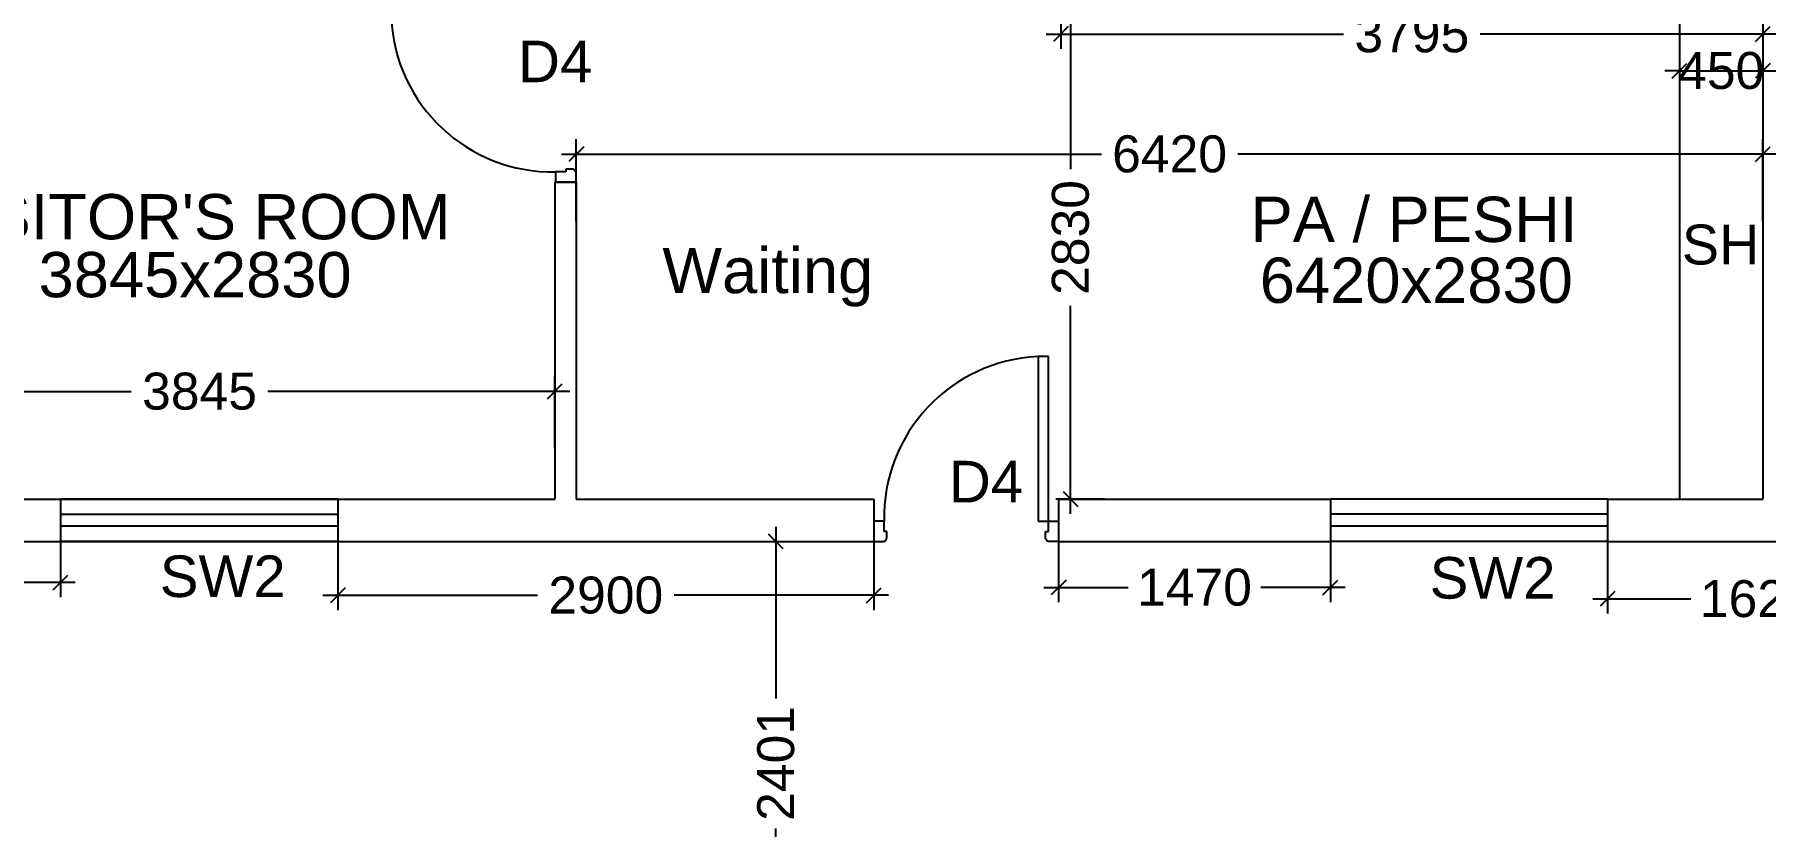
# Model space of a CAD drawing. Extents: x 7620542 to 7843793, y -6476226 to -6093835.
# Drawn here: x 7654719 to 7664083, y -6428500 to -6424216 of the extents above; entities that cross this region are included whole.
import ezdxf
from ezdxf.enums import TextEntityAlignment as Align

# ---------------------------------------------------------------- set-up
doc = ezdxf.new("R2010")
doc.units = 0
doc.header["$LTSCALE"] = 600
doc.header["$MEASUREMENT"] = 0
doc.header["$PDMODE"] = 35
doc.layers.get('0').update_dxf_attribs({"linetype": 'CONTINUOUS'})
doc.layers.get('Defpoints').update_dxf_attribs({"linetype": 'CONTINUOUS'})
for name, color, linetype in [('DOOR', 32, 'CONTINUOUS'), ('joinery', 7, 'CONTINUOUS'), ('Room Dim', 1, 'CONTINUOUS'), ('Shleves', 7, 'CONTINUOUS'), ('TEXT', 6, 'CONTINUOUS'), ('Walls', 7, 'CONTINUOUS'), ('WIN', 151, 'CONTINUOUS'), ('Working Dim', 5, 'CONTINUOUS')]:
    doc.layers.add(name, color=color, linetype=linetype)
doc.styles.add('ari', font='arial.ttf')
doc.styles.add('ARIAL', font='arial.ttf')
doc.dimstyles.new('int. dim', dxfattribs={"dimtxt": 450, "dimasz": 80, "dimexe": 80, "dimexo": 0, "dimgap": 70, "dimtad": 0, "dimdec": 0, "dimzin": 12, "dimdsep": 46, "dimtxsty": 'ari', "dimblk": 'OBLIQUE', "dimcen": 2, "dimdle": 80, "dimclrd": 256, "dimclre": 256, "dimclrt": 6, "dimadec": 0, "dimazin": 0, "dimtfac": 1, "dimtdec": 0, "dimtix": 1, "dimtmove": 2, "dimatfit": 3, "dimfxl": 1, "dimtolj": 1, "dimtzin": 0, "dimlwd": -1, "dimlwe": -1, "dimarcsym": 0})

# ---------------------------------------------------------------- blocks, each defined once
blk = doc.blocks.new('1000')
at = {"layer": 'DOOR'}
for p, q in [((0, -100), (0, 0)), ((0, 0), (49.7, 0)), ((49.7, 0), (49.7, -2.2)), ((63.2, -49.5), (49.7, -49.5)), ((49.7, -49.5), (49.7, -100)), ((63.2, -13.5), (61, -13.5)), ((63.2, -13.5), (63.2, -49.5)), ((836.8, -13.5), (836.8, -49.5)), ((836.8, -13.5), (839, -13.5)), ((836.8, -49.5), (850.3, -49.5)), ((850.3, 0), (850.3, -2.2)), ((900, 0), (850.3, 0)), ((850.3, -49.5), (850.3, -100)), ((900, -100), (900, 0)), ((49.7, -100), (0, -100)), ((49.7, -100), (49.7, -900.6)), ((100.2, -100), (49.7, -100)), ((100.2, -900.6), (100.2, -100)), ((850.3, -100), (900, -100)), ((49.7, -900.6), (100.2, -900.6))]:
    blk.add_line(p, q, dxfattribs=at)
for centre, major_axis, start_param, end_param in [((49.7, -13.5), (-7.95, 7.95), 3.926991, 5.497787), ((850.3, -13.5), (7.95, 7.95), 0.785398, 2.356194)]:
    blk.add_ellipse(centre, major_axis=major_axis, ratio=1, start_param=start_param, end_param=end_param, dxfattribs=at)
at = {"layer": 'DOOR', "color": 145}
blk.add_ellipse((64.3, -115.3), major_axis=(-519.7, 589.8), ratio=1, start_param=2.464943, end_param=4.009476, dxfattribs=at)
blk = doc.blocks.new('_Oblique')
at = {"color": 0, "linetype": 'ByBlock', "lineweight": -2}
blk.add_line((-0.5, -0.5), (0.5, 0.5), dxfattribs=at)
blk = doc.blocks.new('*D736')
at = {"layer": 'Defpoints', "color": 0, "transparency": 16777216}
for p in [(7664069.6, -6424862.4), (7657650.1, -6425227.8, 5.1), (7664069.6, -6425227.8, 5.1)]:
    blk.add_point(p, dxfattribs=at)
at = {"layer": 'Working Dim', "transparency": 16777216}
for p, q in [((7657650.1, -6425227.8), (7657650.1, -6424782.4)), ((7664069.6, -6425227.8), (7664069.6, -6424782.4)), ((7657570.1, -6424862.4), (7660491, -6424862.4)), ((7664149.6, -6424862.4), (7661228.6, -6424862.4))]:
    blk.add_line(p, q, dxfattribs=at)
at = {"layer": 'Working Dim', "transparency": 16777216, "xscale": 80, "yscale": 80, "zscale": 80, "rotation": 180}
blk.add_blockref('_Oblique', (7657650.1, -6424862.4), dxfattribs=at)
at = {"layer": 'Working Dim', "transparency": 16777216, "xscale": 80, "yscale": 80, "zscale": 80}
blk.add_blockref('_Oblique', (7664069.6, -6424862.4), dxfattribs=at)
at = {"layer": 'Working Dim', "color": 6, "transparency": 16777216, "insert": (7660859.8, -6424862.4), "char_height": 200, "attachment_point": 5, "style": 'ari'}
blk.add_mtext('\\A1;6420', dxfattribs=at)
blk = doc.blocks.new('*D737')
at = {"layer": 'Defpoints', "color": 0, "transparency": 16777216}
for p in [(7660324.2, -6423898.7), (7660521.1, -6423898.7, 5.1), (7660507.1, -6426728.7, 5.1)]:
    blk.add_point(p, dxfattribs=at)
at = {"layer": 'Working Dim', "transparency": 16777216}
for p, q in [((7660324.2, -6423818.7), (7660324.2, -6424943.7)), ((7660521.1, -6423898.7), (7660244.2, -6423898.7)), ((7660324.2, -6426808.7), (7660324.2, -6425683.7)), ((7660507.1, -6426728.7), (7660244.2, -6426728.7))]:
    blk.add_line(p, q, dxfattribs=at)
at = {"layer": 'Working Dim', "transparency": 16777216, "xscale": 80, "yscale": 80, "zscale": 80}
for p, rotation in [((7660324.2, -6423898.7), 90), ((7660324.2, -6426728.7), 270)]:
    blk.add_blockref('_Oblique', p, dxfattribs=dict(at, rotation=rotation))
at = {"layer": 'Working Dim', "color": 6, "transparency": 16777216, "insert": (7660324.2, -6425313.7), "char_height": 200, "attachment_point": 5, "rotation": 90, "style": 'ari'}
blk.add_mtext('\\A1;2830', dxfattribs=at)
blk = doc.blocks.new('*D738')
at = {"layer": 'Defpoints', "color": 0, "transparency": 16777216}
for p in [(7657534.1, -6426146.1), (7653689, -6426450.1, 5.1), (7657534.1, -6426450.1, 5.1)]:
    blk.add_point(p, dxfattribs=at)
at = {"layer": 'Working Dim', "transparency": 16777216}
for p, q in [((7653689, -6426450.1), (7653689, -6426066.1)), ((7657534.1, -6426450.1), (7657534.1, -6426066.1)), ((7653609, -6426146.1), (7655242.2, -6426146.1)), ((7657614.1, -6426146.1), (7655980.9, -6426146.1))]:
    blk.add_line(p, q, dxfattribs=at)
at = {"layer": 'Working Dim', "transparency": 16777216, "xscale": 80, "yscale": 80, "zscale": 80, "rotation": 180}
blk.add_blockref('_Oblique', (7653689, -6426146.1), dxfattribs=at)
at = {"layer": 'Working Dim', "transparency": 16777216, "xscale": 80, "yscale": 80, "zscale": 80}
blk.add_blockref('_Oblique', (7657534.1, -6426146.1), dxfattribs=at)
at = {"layer": 'Working Dim', "color": 6, "transparency": 16777216, "insert": (7655611.5, -6426146.1), "char_height": 200, "attachment_point": 5, "style": 'ari'}
blk.add_mtext('\\A1;3845', dxfattribs=at)
blk = doc.blocks.new('*D217')
at = {"layer": 'Defpoints', "color": 0, "transparency": 16777216}
for p in [(7658661.5, -6426958.7, 5.1), (7658729.9, -6426958.7), (7658171.6, -6429359.5, 0.8)]:
    blk.add_point(p, dxfattribs=at)
at = {"layer": 'Working Dim', "transparency": 16777216}
for p, q in [((7658729.9, -6426878.7), (7658729.9, -6427808.1)), ((7658661.5, -6426958.7), (7658809.9, -6426958.7)), ((7658729.9, -6429439.5), (7658729.9, -6428510.2)), ((7658171.6, -6429359.5), (7658809.9, -6429359.5))]:
    blk.add_line(p, q, dxfattribs=at)
at = {"layer": 'Working Dim', "transparency": 16777216, "xscale": 80, "yscale": 80, "zscale": 80}
for p, rotation in [((7658729.9, -6426958.7), 90), ((7658729.9, -6429359.5), 270)]:
    blk.add_blockref('_Oblique', p, dxfattribs=dict(at, rotation=rotation))
at = {"layer": 'Working Dim', "color": 6, "transparency": 16777216, "insert": (7658729.9, -6428159.1), "char_height": 200, "attachment_point": 5, "rotation": 90, "style": 'ari'}
blk.add_mtext('\\A1;2401', dxfattribs=at)
blk = doc.blocks.new('*D225')
at = {"layer": 'Defpoints', "color": 0, "transparency": 16777216}
for p in [(7663229.6, -6426958.5, 5.1), (7664849.6, -6426958.7, 5.1), (7663229.6, -6427268.6)]:
    blk.add_point(p, dxfattribs=at)
at = {"layer": 'Working Dim', "transparency": 16777216}
for p, q in [((7663229.6, -6426958.5), (7663229.6, -6427348.6)), ((7664849.6, -6426958.7), (7664849.6, -6427348.6)), ((7663149.6, -6427268.6), (7663680.7, -6427268.6)), ((7664929.6, -6427268.6), (7664398.4, -6427268.6))]:
    blk.add_line(p, q, dxfattribs=at)
at = {"layer": 'Working Dim', "transparency": 16777216, "xscale": 80, "yscale": 80, "zscale": 80, "rotation": 180}
blk.add_blockref('_Oblique', (7663229.6, -6427268.6), dxfattribs=at)
at = {"layer": 'Working Dim', "transparency": 16777216, "xscale": 80, "yscale": 80, "zscale": 80}
blk.add_blockref('_Oblique', (7664849.6, -6427268.6), dxfattribs=at)
at = {"layer": 'Working Dim', "color": 6, "transparency": 16777216, "insert": (7664039.6, -6427268.6), "char_height": 200, "attachment_point": 5, "style": 'ari'}
blk.add_mtext('\\A1;1620', dxfattribs=at)
blk = doc.blocks.new('*D226')
at = {"layer": 'Defpoints', "color": 0, "transparency": 16777216}
for p in [(7660259.6, -6426958.7, 5.1), (7661729.6, -6426958.5, 5.1), (7661729.6, -6427206.6)]:
    blk.add_point(p, dxfattribs=at)
at = {"layer": 'Working Dim', "transparency": 16777216}
for p, q in [((7660259.6, -6426958.7), (7660259.6, -6427286.6)), ((7661729.6, -6426958.5), (7661729.6, -6427286.6)), ((7660179.6, -6427206.6), (7660635.7, -6427206.6)), ((7661809.6, -6427206.6), (7661353.4, -6427206.6))]:
    blk.add_line(p, q, dxfattribs=at)
at = {"layer": 'Working Dim', "transparency": 16777216, "xscale": 80, "yscale": 80, "zscale": 80, "rotation": 180}
blk.add_blockref('_Oblique', (7660259.6, -6427206.6), dxfattribs=at)
at = {"layer": 'Working Dim', "transparency": 16777216, "xscale": 80, "yscale": 80, "zscale": 80}
blk.add_blockref('_Oblique', (7661729.6, -6427206.6), dxfattribs=at)
at = {"layer": 'Working Dim', "color": 6, "transparency": 16777216, "insert": (7660994.6, -6427206.6), "char_height": 200, "attachment_point": 5, "style": 'ari'}
blk.add_mtext('\\A1;1470', dxfattribs=at)
blk = doc.blocks.new('*D227')
at = {"layer": 'Defpoints', "color": 0, "transparency": 16777216}
for p in [(7656359.3, -6426958.7, 1.7), (7659259.6, -6426958.7, 5.1), (7656359.3, -6427249.3)]:
    blk.add_point(p, dxfattribs=at)
at = {"layer": 'Working Dim', "transparency": 16777216}
for p, q in [((7656359.3, -6426958.7), (7656359.3, -6427329.3)), ((7659259.6, -6426958.7), (7659259.6, -6427329.3)), ((7656279.3, -6427249.3), (7657439.4, -6427249.3)), ((7659339.6, -6427249.3), (7658179.4, -6427249.3))]:
    blk.add_line(p, q, dxfattribs=at)
at = {"layer": 'Working Dim', "transparency": 16777216, "xscale": 80, "yscale": 80, "zscale": 80, "rotation": 180}
blk.add_blockref('_Oblique', (7656359.3, -6427249.3), dxfattribs=at)
at = {"layer": 'Working Dim', "transparency": 16777216, "xscale": 80, "yscale": 80, "zscale": 80}
blk.add_blockref('_Oblique', (7659259.6, -6427249.3), dxfattribs=at)
at = {"layer": 'Working Dim', "color": 6, "transparency": 16777216, "insert": (7657809.4, -6427249.3), "char_height": 200, "attachment_point": 5, "style": 'ari'}
blk.add_mtext('\\A1;2900', dxfattribs=at)
blk = doc.blocks.new('*D228')
at = {"layer": 'Defpoints', "color": 0, "transparency": 16777216}
for p in [(7652289.1, -6426958.7, 5.1), (7654859.3, -6426958.7, 1.7), (7654859.3, -6427180.2)]:
    blk.add_point(p, dxfattribs=at)
at = {"layer": 'Working Dim', "transparency": 16777216}
for p, q in [((7652289.1, -6426958.7), (7652289.1, -6427260.2)), ((7654859.3, -6426958.7), (7654859.3, -6427260.2)), ((7652209.1, -6427180.2), (7653204.2, -6427180.2)), ((7654939.3, -6427180.2), (7653944.2, -6427180.2))]:
    blk.add_line(p, q, dxfattribs=at)
at = {"layer": 'Working Dim', "transparency": 16777216, "xscale": 80, "yscale": 80, "zscale": 80, "rotation": 180}
blk.add_blockref('_Oblique', (7652289.1, -6427180.2), dxfattribs=at)
at = {"layer": 'Working Dim', "transparency": 16777216, "xscale": 80, "yscale": 80, "zscale": 80}
blk.add_blockref('_Oblique', (7654859.3, -6427180.2), dxfattribs=at)
at = {"layer": 'Working Dim', "color": 6, "transparency": 16777216, "insert": (7653574.2, -6427180.2), "char_height": 200, "attachment_point": 5, "style": 'ari'}
blk.add_mtext('\\A1;2570', dxfattribs=at)
blk = doc.blocks.new('*D1043')
at = {"layer": 'Defpoints', "color": 0, "transparency": 16777216}
for p in [(7663618.6, -6424382.7, -3.7), (7664069.6, -6424382.7), (7664069.6, -6424411.5)]:
    blk.add_point(p, dxfattribs=at)
at = {"layer": 'Working Dim', "transparency": 16777216}
for p, q in [((7663618.6, -6424411.5), (7663538.6, -6424411.5)), ((7663618.6, -6424382.7), (7663618.6, -6424491.5)), ((7663618.6, -6424411.5), (7664069.6, -6424411.5)), ((7664069.6, -6424382.7), (7664069.6, -6424491.5)), ((7664069.6, -6424411.5), (7664149.6, -6424411.5))]:
    blk.add_line(p, q, dxfattribs=at)
at = {"layer": 'Working Dim', "transparency": 16777216, "xscale": 80, "yscale": 80, "zscale": 80}
blk.add_blockref('_Oblique', (7663618.6, -6424411.5), dxfattribs=at)
at = {"layer": 'Working Dim', "transparency": 16777216, "xscale": 80, "yscale": 80, "zscale": 80, "rotation": 180}
blk.add_blockref('_Oblique', (7664069.6, -6424411.5), dxfattribs=at)
at = {"layer": 'Working Dim', "color": 6, "transparency": 16777216, "insert": (7663844.1, -6424411.5), "char_height": 200, "attachment_point": 5, "style": 'ari'}
blk.add_mtext('\\A1;450', dxfattribs=at)
blk = doc.blocks.new('*D1044')
at = {"layer": 'Defpoints', "color": 0, "transparency": 16777216}
for p in [(7660271.6, -6423898.7), (7664069.6, -6423898.7), (7660271.6, -6424213)]:
    blk.add_point(p, dxfattribs=at)
at = {"layer": 'Working Dim', "transparency": 16777216}
for p, q in [((7660271.6, -6423898.7), (7660271.6, -6424293)), ((7664069.6, -6423898.7), (7664069.6, -6424293)), ((7660191.6, -6424213), (7661801.2, -6424213)), ((7664149.6, -6424213), (7662539.9, -6424213))]:
    blk.add_line(p, q, dxfattribs=at)
at = {"layer": 'Working Dim', "transparency": 16777216, "xscale": 80, "yscale": 80, "zscale": 80, "rotation": 180}
blk.add_blockref('_Oblique', (7660271.6, -6424213), dxfattribs=at)
at = {"layer": 'Working Dim', "transparency": 16777216, "xscale": 80, "yscale": 80, "zscale": 80}
blk.add_blockref('_Oblique', (7664069.6, -6424213), dxfattribs=at)
at = {"layer": 'Working Dim', "color": 6, "transparency": 16777216, "insert": (7662170.6, -6424213), "char_height": 200, "attachment_point": 5, "style": 'ari'}
blk.add_mtext('\\A1;3795', dxfattribs=at)

msp = doc.modelspace()

# ---------------------------------------------------------------- linework, layer by layer
at = {"layer": 'Shleves', "linetype": 'Continuous'}
msp.add_line((7663618.553, -6423898.723, -18.589), (7663618.553, -6426728.881, -18.213), dxfattribs=at)
at = {"layer": 'Walls', "linetype": 'Continuous'}
for p, q in [((7664069.553, -6423898.723, -14.83), (7664069.553, -6426728.881, -14.83)), ((7657534.052, -6425013.723, -14.83), (7657534.052, -6426728.881, -14.83)), ((7657649.052, -6425013.723, -14.83), (7657534.052, -6425013.723, -14.83)), ((7657649.052, -6425013.723, -14.83), (7657649.052, -6426728.881, -14.83)), ((7653689.052, -6426728.734, -14.83), (7657534.052, -6426728.734, -14.83)), ((7657649.052, -6426728.734, -14.83), (7659259.552, -6426728.734, -14.83)), ((7659259.552, -6426728.743, -14.83), (7659259.552, -6426958.743, -14.83)), ((7660259.551, -6426728.724, -14.83), (7661729.564, -6426728.513, -14.83)), ((7660259.551, -6426728.724, -14.83), (7660259.551, -6426958.724, -14.83)), ((7663229.564, -6426728.513, -14.83), (7664069.553, -6426728.734, -14.83)), ((7652289.054, -6426958.734, -14.83), (7659259.552, -6426958.734, -14.83)), ((7660259.551, -6426958.724, -14.83), (7661729.564, -6426958.513, -14.83)), ((7663229.564, -6426958.513, -14.83), (7664849.552, -6426958.734, -14.83))]:
    msp.add_line(p, q, dxfattribs=at)
at = {"layer": 'WIN', "linetype": 'Continuous'}
for p, q in [((7654859.302, -6426728.734, -14.83), (7654859.302, -6426958.734, -14.83)), ((7656359.302, -6426728.734, -14.83), (7656359.302, -6426958.734, -14.83)), ((7661729.564, -6426728.513, -14.83), (7661729.564, -6426958.513, -14.83)), ((7663229.564, -6426728.513, -14.83), (7663229.564, -6426958.513, -14.83))]:
    msp.add_line(p, q, dxfattribs=at)
at = {"layer": 'WIN', "linetype": 'Continuous', "elevation": -14.83}
for points in [[(7656359.302, -6426728.733), (7654859.302, -6426728.734)], [(7663229.564, -6426728.513), (7661729.564, -6426728.513)], [(7656359.302, -6426811.518), (7654859.302, -6426811.517)], [(7656359.302, -6426875.95), (7654859.302, -6426875.951)], [(7663229.564, -6426811.297), (7661729.564, -6426811.297)], [(7663229.564, -6426875.729), (7661729.564, -6426875.73)], [(7656359.302, -6426958.734), (7654859.302, -6426958.734)], [(7663229.564, -6426958.513), (7661729.564, -6426958.513)]]:
    msp.add_lwpolyline(points, dxfattribs=at)

# ---------------------------------------------------------------- block references
at = {"layer": 'DOOR', "linetype": 'Continuous'}
for p, xscale, yscale, zscale, rotation in [((7657649.052, -6424013.723, -14.83), 1.111118969507545, 1.111118969507545, 1.111118969507545, 270.0000132067177), ((7660259.546, -6426958.734, -14.83), 1.11111125908795, 1.11111125908795, 1.11111125908795, 180.0000132068093)]:
    msp.add_blockref('1000', p, dxfattribs=dict(at, xscale=xscale, yscale=yscale, zscale=zscale, rotation=rotation))

# ---------------------------------------------------------------- texts
at = {"layer": 'joinery', "style": 'ari'}
for s, p in [('D4', (7657535.616, -6424473.696, -14.83)), ('D4', (7659866.555, -6426746.892, -14.83)), ('SW2', (7655736.974, -6427258.704, -14.83)), ('SW2', (7662607.237, -6427267.257, -14.83))]:
    msp.add_text(s, height=225, dxfattribs=at).set_placement(p, align=Align.CENTER)
at = {"layer": 'Room Dim', "style": 'ARIAL'}
for s, p in [('3845x2830', (7655587.527, -6425637.02, -14.83)), ('6420x2830', (7662194.738, -6425667.304, -14.83))]:
    msp.add_text(s, height=245, dxfattribs=at).set_placement(p, align=Align.CENTER)
at = {"layer": 'Shleves', "color": 10, "style": 'ARIAL', "width": 1}
msp.add_text('SH', height=216, dxfattribs=at).set_placement((7663631.487, -6425459.596, -47.666))
at = {"layer": 'TEXT', "color": 7, "style": 'ARIAL'}
for s, p in [("VISITOR'S ROOM", (7655557.707, -6425323.531, -14.83)), ('PA / PESHI', (7662182.463, -6425338.042, -14.83)), ('Waiting', (7658686.046, -6425614.711, -14.83))]:
    msp.add_text(s, height=245, dxfattribs=at).set_placement(p, align=Align.CENTER)

# ---------------------------------------------------------------- dimensions: what is measured, and where the dimension line sits
at = {"layer": 'Working Dim'}
for base, p1, p2, picture, middle in [((7660324.16, -6423898.723, -14.83), (7660507.091, -6426728.726, -9.699), (7660521.091, -6423898.723, -9.699), '*D737', (7660324.16, -6425313.724, -14.83)), ((7658729.908, -6426958.734, -14.83), (7658171.552, -6429359.523, -14.04), (7658661.526, -6426958.734, -9.699), '*D217', (7658729.908, -6428159.128, -14.83))]:
    dim = msp.add_linear_dim(base=base, p1=p1, p2=p2, angle=90, dimstyle='int. dim', override={"dimtxt": 200}, dxfattribs=at)
    dim.commit()
    dim.dimension.update_dxf_attribs({"geometry": picture, "text_midpoint": middle})
for base, p1, p2, text, picture, middle in [((7660271.565, -6424213.015, -14.83), (7664069.553, -6423898.723, -14.83), (7660271.565, -6423898.723, -14.83), '3795', '*D1044', (7662170.559, -6424213.015, -14.83)), ((7664069.553, -6424411.51, -14.83), (7663618.553, -6424382.656, -18.525), (7664069.553, -6424382.656, -14.83), '450', '*D1043', (7663844.053, -6424411.51, -14.83))]:
    dim = msp.add_linear_dim(base=base, p1=p1, p2=p2, text=text, dimstyle='int. dim', override={"dimtxt": 200, "dimarcsym": 1}, dxfattribs=at)
    dim.commit()
    dim.dimension.update_dxf_attribs({"geometry": picture, "text_midpoint": middle})
for base, p1, p2, picture, middle in [((7664069.553, -6424862.377, -14.83), (7657650.052, -6425227.826, -9.699), (7664069.553, -6425227.826, -9.699), '*D736', (7660859.802, -6424862.377, -14.83)), ((7657534.052, -6426146.066, -14.83), (7653689.045, -6426450.091, -9.699), (7657534.052, -6426450.091, -9.699), '*D738', (7655611.549, -6426146.066, -14.83)), ((7654859.302, -6427180.162, -14.83), (7652289.054, -6426958.734, -9.699), (7654859.302, -6426958.734, -13.082), '*D228', (7653574.178, -6427180.162, -14.83)), ((7656359.302, -6427249.272, -14.83), (7659259.552, -6426958.734, -9.699), (7656359.302, -6426958.734, -13.082), '*D227', (7657809.427, -6427249.272, -14.83)), ((7661729.564, -6427206.64, -14.83), (7660259.551, -6426958.724, -9.699), (7661729.564, -6426958.513, -9.699), '*D226', (7660994.558, -6427206.64, -14.83)), ((7663229.564, -6427268.554, -14.83), (7664849.552, -6426958.734, -9.699), (7663229.564, -6426958.513, -9.699), '*D225', (7664039.558, -6427268.554, -14.83))]:
    dim = msp.add_linear_dim(base=base, p1=p1, p2=p2, dimstyle='int. dim', override={"dimtxt": 200}, dxfattribs=at)
    dim.commit()
    dim.dimension.update_dxf_attribs({"geometry": picture, "text_midpoint": middle})

doc.saveas('drawing.dxf')
